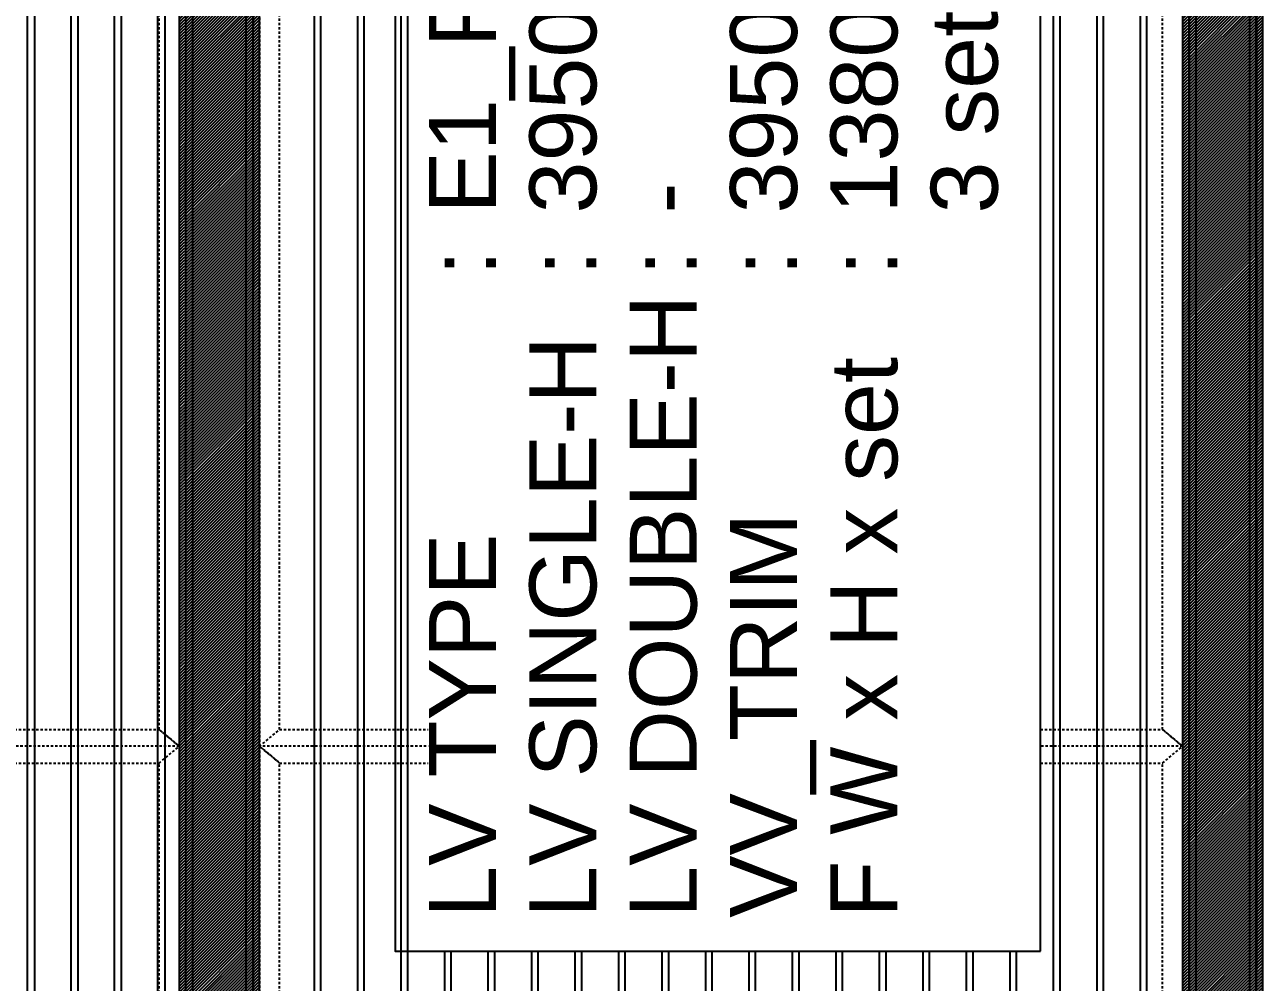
# Model space of a CAD drawing. Header units: millimetres. Extents: x 663313 to 1226001, y 1431724 to 1620898.
# Drawn here: x 802866 to 804707, y 1514669 to 1516100 of the extents above; entities that cross this region are included whole.
import ezdxf

# ---------------------------------------------------------------- set-up
doc = ezdxf.new("R2010")
doc.units = ezdxf.units.MM
doc.set_wipeout_variables(frame=1)
for name, pattern in [('HIDDEN', [0.375, 0.25, -0.125]), ('TA_HL_001.00000', [6.5, 3.55, -2.95]), ('XKITLINE00', [0]), ('XKITLINE02', [4, 2, -2])]:
    doc.linetypes.add(name, pattern=pattern)
for name, color, linetype, plot in [('000 - 0_HIDE_OBJ_FRAMING_DEF_SUB', 7, 'Continuous', False), ('000_AREA_ASPG_AREA_HATCH_', 7, 'Continuous', False), ('000_AREA_ASPG_AREA_MAIN_COLOR_1', 7, 'Continuous', False)]:
    doc.layers.add(name, color=color, linetype=linetype, plot=plot)
for name, color, linetype in [('000 - ESTIMATE_ASPG_MAIN_COLOR_6', 7, 'Continuous'), ('000 - ESTIMATE_ASPG_TEXT_COLOR_1', 7, 'Continuous'), ('000 - ESTIMATE_ASPG_WIPEOUT_', 7, 'Continuous'), ('010 - ASPG_EXTR_MAIN_COLOR_2', 7, 'Continuous'), ('010 - ASPG_EXTR_WIPEOUT_', 7, 'Continuous'), ('010 - ASPG_FRAMING_MAIN_COLOR_1', 7, 'Continuous'), ('010 - ASPG_FRAMING_SUB_COLOR_2', 7, 'Continuous')]:
    doc.layers.add(name, color=color, linetype=linetype)
for name, color, linetype, lineweight in [('A-FLOR-E', 7, 'Continuous', 9), ('A-GENM', 7, 'Continuous', 9), ('Bolt', 7, 'Continuous', 0), ('Part', 7, 'Continuous', 0)]:
    doc.layers.add(name, color=color, linetype=linetype, lineweight=lineweight)
doc.styles.add('_Arial', font='arial.ttf')
doc.styles.add('Arial', font='arial.ttf')
doc.dimstyles.new('Dim - 40 - End', dxfattribs={"dimscale": 0.04, "dimtxt": 3, "dimasz": 1, "dimexe": 0, "dimexo": 2.5, "dimgap": 1.5, "dimtad": 1, "dimdec": 0, "dimlfac": 1000, "dimzin": 1, "dimdsep": 46, "dimtxsty": 'Arial', "dimblk": 'END', "dimcen": 0.09, "dimclrd": 7, "dimclre": 7, "dimclrt": 7, "dimadec": 0, "dimazin": 0, "dimtfac": 1, "dimtdec": 0, "dimtix": 1, "dimtofl": 0, "dimtmove": 2, "dimatfit": 3, "dimfxl": 1, "dimtfill": 1, "dimtfillclr": 256, "dimtolj": 1, "dimtzin": 0, "dimarcsym": 0})

# ---------------------------------------------------------------- blocks, each defined once
blk = doc.blocks.new('*A2793272')
at = {"layer": 'Part', "color": 7, "linetype": 'XKITLINE00', "lineweight": 0}
for p, q in [((265.875752, -26.570507), (268.075759, -26.570507)), ((268.075759, -26.670507), (265.875752, -26.670507)), ((265.875759, -26.670507), (265.875759, -26.570507)), ((268.075759, -26.570507), (268.075752, -26.570507)), ((268.075752, -26.670507), (268.075759, -26.670507)), ((268.075759, -26.670507), (268.075759, -26.570507))]:
    blk.add_line(p, q, dxfattribs=at)
at = {"layer": 'Part', "color": 7, "linetype": 'XKITLINE02', "lineweight": 0}
for p, q in [((265.875752, -26.670507), (265.875752, -26.570507)), ((268.075752, -26.670507), (268.075752, -26.570507))]:
    blk.add_line(p, q, dxfattribs=at)
blk = doc.blocks.new('*A2794273')
at = {"layer": 'Part', "color": 7, "linetype": 'XKITLINE02', "lineweight": 0}
for p, q in [((267.005754, -26.670507), (267.605757, -26.670507)), ((267.005754, -27.270507), (267.005754, -26.670507)), ((267.605754, -26.720507), (267.605754, -26.670507)), ((267.005757, -26.770507), (267.005757, -27.270507)), ((267.055754, -26.720507), (267.055754, -27.270507)), ((267.055757, -26.770507), (267.055757, -27.270507)), ((267.055757, -27.270507), (267.005754, -27.270507))]:
    blk.add_line(p, q, dxfattribs=at)
at = {"layer": 'Part', "color": 7, "linetype": 'XKITLINE00', "lineweight": 0}
for p, q in [((267.005757, -26.670507), (267.005757, -26.770507)), ((267.605757, -26.720507), (267.605757, -26.670507)), ((267.055757, -26.720507), (267.055754, -26.720507)), ((267.605757, -26.720507), (267.055757, -26.720507)), ((267.055757, -26.720507), (267.055757, -26.770507)), ((267.605754, -26.720507), (267.605757, -26.720507))]:
    blk.add_line(p, q, dxfattribs=at)
blk = doc.blocks.new('*A2795274')
at = {"layer": 'Part', "color": 7, "linetype": 'XKITLINE02', "lineweight": 0}
for p, q in [((265.675751, -26.370507), (268.27576, -26.370507)), ((265.675751, -26.370507), (265.875752, -26.570507)), ((268.105752, -26.570507), (268.275751, -26.370507)), ((265.875752, -26.570507), (265.875759, -26.570507))]:
    blk.add_line(p, q, dxfattribs=at)
at = {"layer": 'Part', "color": 7, "linetype": 'XKITLINE00', "lineweight": 0}
for p, q in [((265.875759, -26.570507), (265.67576, -26.370507)), ((268.105759, -26.570507), (268.27576, -26.370507)), ((265.875759, -26.570507), (265.875752, -26.570507)), ((265.875759, -26.570507), (268.105759, -26.570507)), ((268.105759, -26.570507), (268.105752, -26.570507))]:
    blk.add_line(p, q, dxfattribs=at)
blk = doc.blocks.new('*A2796275')
at = {"layer": 'Bolt', "color": 7, "linetype": 'XKITLINE02', "lineweight": 0}
for p, q in [((267.055755, -26.800507), (267.005755, -26.800507)), ((267.134955, -26.970507), (266.705755, -26.970507)), ((267.005755, -26.900507), (266.945755, -26.900507)), ((267.005756, -27.040507), (266.945756, -27.040507)), ((267.055756, -27.140507), (267.005756, -27.140507))]:
    blk.add_line(p, q, dxfattribs=at)
blk = doc.blocks.new('*A2797276')
at = {"layer": 'Bolt'}
for points in [[(266.146, -26.571), (266.146, -26.671), (266.006, -26.671), (266.006, -26.571)], [(267.946, -26.571), (267.946, -26.671), (267.806, -26.671), (267.806, -26.571)]]:
    blk.add_hatch(color=7, dxfattribs=at).paths.add_polyline_path(points, flags=17)
at = {"layer": 'Bolt', "color": 7, "linetype": 'XKITLINE00', "lineweight": 0}
for p, q in [((266.006, -26.671), (266.006, -26.571)), ((266.076, -26.671), (266.076, -26.571)), ((266.146, -26.671), (266.146, -26.571)), ((267.806, -26.671), (267.806, -26.571)), ((267.876, -26.671), (267.876, -26.571)), ((267.946, -26.671), (267.946, -26.571))]:
    blk.add_line(p, q, dxfattribs=at)
blk = doc.blocks.new('GM_Louver Grill Vertical Z1 - Z Profile-V42-ENT 4 ELE-1 sheet')
at = {"layer": 'A-GENM', "color": 7}
blk.add_line((1800304.2, 105898.4), (1800304.2, 110050), dxfattribs=at)
blk = doc.blocks.new('2')
at = {"color": 7}
for p, q in [((1800429.2, 105902.3), (1800429.2, 110050)), ((1800529.2, 105952.3), (1800529.2, 110050)), ((1801929.2, 110050), (1801929.2, 105902.3))]:
    blk.add_line(p, q, dxfattribs=at)
for points in [[(1800479.2, 110050), (1798978.8, 110050), (1798978.8, 105902.3), (1800479.2, 105902.3)], [(1800479.2, 110050), (1801979.2, 110050), (1801979.2, 105902.3), (1800479.2, 105902.3)], [(1803479.2, 110050), (1801979.2, 110050), (1801979.2, 105902.3), (1803479.2, 105902.3)]]:
    blk.add_lwpolyline(points, close=True, dxfattribs=at)
at = {"layer": 'A-GENM', "color": 7}
for p in [(-75, 0), (0, 0), (75, 0), (300, 0), (375, 0), (450, 0), (525, 0), (600, 0), (675, 0), (750, 0), (825, 0), (900, 0), (975, 0), (1050, 0), (1125, 0), (1200, 0), (1275, 0), (1350, 0), (1425, 0), (1500, 0), (1575, 0)]:
    blk.add_blockref('GM_Louver Grill Vertical Z1 - Z Profile-V42-ENT 4 ELE-1 sheet', p, dxfattribs=at)
blk = doc.blocks.new('END')
at = {"color": 7}
for p, q in [((2, 0), (-2, 0)), ((-1, -1), (1, 1)), ((0, 2), (0, -2))]:
    blk.add_line(p, q, dxfattribs=at)
blk = doc.blocks.new('*D4489')
at = {"layer": '000 - 0_HIDE_OBJ_FRAMING_DEF_SUB', "color": 7, "lineweight": -2, "transparency": 16777216}
for p, q in [((4507, 108245.1), (4507, 108350.9)), ((4507, 108350.9), (4782, 108350.9)), ((4782, 108223), (4782, 108350.9))]:
    blk.add_line(p, q, dxfattribs=at)
at = {"layer": 'Defpoints', "color": 7, "transparency": 16777216}
for p in [(4782, 108350.9), (4507, 108245), (4782, 108222.9)]:
    blk.add_point(p, dxfattribs=at)
at = {"layer": '000 - 0_HIDE_OBJ_FRAMING_DEF_SUB', "color": 7, "lineweight": -2, "transparency": 16777216, "xscale": 0.04, "yscale": 0.04, "zscale": 0.04, "rotation": 180}
blk.add_blockref('END', (4507, 108350.9), dxfattribs=at)
at = {"layer": '000 - 0_HIDE_OBJ_FRAMING_DEF_SUB', "color": 7, "lineweight": -2, "transparency": 16777216, "xscale": 0.04, "yscale": 0.04, "zscale": 0.04}
blk.add_blockref('END', (4782, 108350.9), dxfattribs=at)
at = {"layer": '000 - 0_HIDE_OBJ_FRAMING_DEF_SUB', "color": 7, "transparency": 16777216, "insert": (4644.5, 108351.1), "char_height": 0.12, "attachment_point": 5, "style": 'Arial', "bg_fill": 3, "box_fill_scale": 1.1, "bg_fill_color": 256, "bg_fill_true_color": 13158600, "bg_fill_transparency": 0}
blk.add_mtext('\\A1;274999', dxfattribs=at)
blk = doc.blocks.new('DPA_CP_Entrance Louver Grill Vertical Z1 - Louver Grill Vertical Z-24759719-ENT 4 ELE-1 sheet')
at = {"layer": '000 - 0_HIDE_OBJ_FRAMING_DEF_SUB', "color": 7}
for p, q in [((1800358.6, 108340), (1800406.6, 108340)), ((1800358.6, 105872.8), (1800358.6, 108340)), ((1800406.6, 108340), (1800408.6, 108340)), ((1800406.6, 105869), (1800406.6, 108340)), ((1800408.6, 105869), (1800408.6, 108340)), ((1800408.6, 108340), (1801806, 108340)), ((1801806, 108340), (1801808, 108340)), ((1801806, 108340), (1801806, 105869)), ((1801808, 108340), (1801856, 108340)), ((1801808, 108340), (1801808, 105869)), ((1801856, 108340), (1801856, 105872.8)), ((1800408.6, 108290), (1801806, 108290))]:
    blk.add_line(p, q, dxfattribs=at)
blk = doc.blocks.new('DPA_CP_Entrance Louver Grill Vertical Z1 - Louver Grill Vertical Z-24759785-ENT 4 ELE-1 sheet')
at = {"layer": '000 - 0_HIDE_OBJ_FRAMING_DEF_SUB', "color": 7}
for p, q in [((1801856, 108340), (1801904, 108340)), ((1801856, 105872.8), (1801856, 108340)), ((1801904, 108340), (1801906, 108340)), ((1801904, 105869), (1801904, 108340)), ((1801906, 105869), (1801906, 108340)), ((1801906, 108340), (1803308.6, 108340)), ((1803308.6, 108340), (1803310.6, 108340)), ((1803308.6, 108340), (1803308.6, 105869)), ((1803310.6, 108340), (1803358.6, 108340)), ((1803310.6, 108340), (1803310.6, 105869)), ((1803358.6, 108340), (1803358.6, 105872.8)), ((1801906, 108290), (1803308.6, 108290))]:
    blk.add_line(p, q, dxfattribs=at)
blk = doc.blocks.new('GM_Louver Grill Vertical Z1 - Z Profile-24759718-ENT 4 ELE-1 sheet')
at = {"layer": '000 - 0_HIDE_OBJ_FRAMING_DEF_SUB', "color": 7}
blk.add_line((1800108.1, 105869), (1800108.1, 108340), dxfattribs=at)
blk = doc.blocks.new('W-1-PP18-ST_ENT4_REV00_20260602-144452_ELEVATION_1_EX')
at = {"layer": '000 - 0_HIDE_OBJ_FRAMING_DEF_SUB', "color": 7}
for name, p in [('GM_Louver Grill Vertical Z1 - Z Profile-24759718-ENT 4 ELE-1 sheet', (-1797028.3675, 0)), ('DPA_CP_Entrance Louver Grill Vertical Z1 - Louver Grill Vertical Z-24759719-ENT 4 ELE-1 sheet', (-1797178.8102, 0)), ('GM_Louver Grill Vertical Z1 - Z Profile-24759718-ENT 4 ELE-1 sheet', (-1796878.3675, 0)), ('GM_Louver Grill Vertical Z1 - Z Profile-24759718-ENT 4 ELE-1 sheet', (-1796803.5075, 0)), ('GM_Louver Grill Vertical Z1 - Z Profile-24759718-ENT 4 ELE-1 sheet', (-1796728.6475, 0)), ('GM_Louver Grill Vertical Z1 - Z Profile-24759718-ENT 4 ELE-1 sheet', (-1796653.7875, 0)), ('GM_Louver Grill Vertical Z1 - Z Profile-24759718-ENT 4 ELE-1 sheet', (-1796578.9275, 0)), ('GM_Louver Grill Vertical Z1 - Z Profile-24759718-ENT 4 ELE-1 sheet', (-1796504.0675, 0)), ('GM_Louver Grill Vertical Z1 - Z Profile-24759718-ENT 4 ELE-1 sheet', (-1796429.2075, 0)), ('GM_Louver Grill Vertical Z1 - Z Profile-24759718-ENT 4 ELE-1 sheet', (-1796354.3476, 0)), ('GM_Louver Grill Vertical Z1 - Z Profile-24759718-ENT 4 ELE-1 sheet', (-1796279.4876, 0)), ('GM_Louver Grill Vertical Z1 - Z Profile-24759718-ENT 4 ELE-1 sheet', (-1796204.6276, 0)), ('GM_Louver Grill Vertical Z1 - Z Profile-24759718-ENT 4 ELE-1 sheet', (-1796129.7676, 0)), ('GM_Louver Grill Vertical Z1 - Z Profile-24759718-ENT 4 ELE-1 sheet', (-1796054.9076, 0)), ('GM_Louver Grill Vertical Z1 - Z Profile-24759718-ENT 4 ELE-1 sheet', (-1795980.0476, 0)), ('GM_Louver Grill Vertical Z1 - Z Profile-24759718-ENT 4 ELE-1 sheet', (-1795905.1876, 0)), ('GM_Louver Grill Vertical Z1 - Z Profile-24759718-ENT 4 ELE-1 sheet', (-1795830.3276, 0)), ('GM_Louver Grill Vertical Z1 - Z Profile-24759718-ENT 4 ELE-1 sheet', (-1795755.4676, 0)), ('GM_Louver Grill Vertical Z1 - Z Profile-24759718-ENT 4 ELE-1 sheet', (-1795680.6076, 0)), ('GM_Louver Grill Vertical Z1 - Z Profile-24759718-ENT 4 ELE-1 sheet', (-1795605.7476, 0)), ('GM_Louver Grill Vertical Z1 - Z Profile-24759718-ENT 4 ELE-1 sheet', (-1795530.8876, 0)), ('DPA_CP_Entrance Louver Grill Vertical Z1 - Louver Grill Vertical Z-24759785-ENT 4 ELE-1 sheet', (-1797178.8102, 0)), ('GM_Louver Grill Vertical Z1 - Z Profile-24759718-ENT 4 ELE-1 sheet', (-1795380.8876, 0)), ('GM_Louver Grill Vertical Z1 - Z Profile-24759718-ENT 4 ELE-1 sheet', (-1795305.7476, 0))]:
    blk.add_blockref(name, p, dxfattribs=at)
blk = doc.blocks.new('*U5256')
at = {"color": 7}
blk.add_wipeout([(50, 0), (1450, 0), (1450, 3950), (50, 3950)], dxfattribs=at).dxf.layer = '010 - ASPG_EXTR_WIPEOUT_'
at = {"layer": '010 - ASPG_EXTR_MAIN_COLOR_2', "color": 7}
for points in [[(141.5, 0), (151.7, 0), (151.7, 3950), (141.5, 3950)], [(206.5, 0), (216.7, 0), (216.7, 3950), (206.5, 3950)], [(271.5, 0), (281.7, 0), (281.7, 3950), (271.5, 3950)], [(336.5, 0), (346.7, 0), (346.7, 3950), (336.5, 3950)], [(401.5, 0), (411.7, 0), (411.7, 3950), (401.5, 3950)], [(466.5, 0), (476.7, 0), (476.7, 3950), (466.5, 3950)], [(531.5, 0), (541.7, 0), (541.7, 3950), (531.5, 3950)], [(596.5, 0), (606.7, 0), (606.7, 3950), (596.5, 3950)], [(661.5, 0), (671.7, 0), (671.7, 3950), (661.5, 3950)], [(726.5, 0), (736.7, 0), (736.7, 3950), (726.5, 3950)], [(791.5, 0), (801.7, 0), (801.7, 3950), (791.5, 3950)], [(856.5, 0), (866.7, 0), (866.7, 3950), (856.5, 3950)], [(921.5, 0), (931.7, 0), (931.7, 3950), (921.5, 3950)], [(986.5, 0), (996.7, 0), (996.7, 3950), (986.5, 3950)], [(1051.5, 0), (1061.7, 0), (1061.7, 3950), (1051.5, 3950)], [(1116.5, 0), (1126.7, 0), (1126.7, 3950), (1116.5, 3950)], [(1181.5, 0), (1191.7, 0), (1191.7, 3950), (1181.5, 3950)], [(1246.5, 0), (1256.7, 0), (1256.7, 3950), (1246.5, 3950)], [(1311.5, 0), (1321.7, 0), (1321.7, 3950), (1311.5, 3950)], [(1376.5, 0), (1386.7, 0), (1386.7, 3950), (1376.5, 3950)]]:
    blk.add_lwpolyline(points, close=True, dxfattribs=at)
at = {"layer": '010 - ASPG_FRAMING_SUB_COLOR_2', "color": 7}
blk.add_lwpolyline([(50, 0), (1450, 0), (1450, 3950), (50, 3950)], close=True, dxfattribs=at)
at = {"color": 7}
for points in [[(-50, 0), (50, 0), (50, 3950), (-50, 3950)], [(1450, 0), (1550, 0), (1550, 3950), (1450, 3950)]]:
    blk.add_wipeout(points, dxfattribs=at).dxf.layer = '010 - ASPG_EXTR_WIPEOUT_'
at = {"layer": '010 - ASPG_FRAMING_MAIN_COLOR_1', "color": 7}
for points in [[(-50, 0), (-40, 0), (-40, 3950), (-50, 3950)], [(40, 0), (50, 0), (50, 3950), (40, 3950)], [(1450, 0), (1460, 0), (1460, 3950), (1450, 3950)], [(1540, 0), (1550, 0), (1550, 3950), (1540, 3950)]]:
    blk.add_lwpolyline(points, close=True, dxfattribs=at)
at = {"layer": '010 - ASPG_FRAMING_SUB_COLOR_2', "color": 7}
for points in [[(-50, 0), (50, 0), (50, 3950), (-50, 3950)], [(1450, 0), (1550, 0), (1550, 3950), (1450, 3950)]]:
    blk.add_lwpolyline(points, close=True, dxfattribs=at)
blk = doc.blocks.new('*U5254')
at = {"color": 7}
blk.add_wipeout([(50, 0), (1659.3, 0), (1659.3, 3950), (50, 3950)], dxfattribs=at).dxf.layer = '010 - ASPG_EXTR_WIPEOUT_'
at = {"layer": '010 - ASPG_EXTR_MAIN_COLOR_2', "color": 7}
for points in [[(81.6, 0), (91.8, 0), (91.8, 3950), (81.6, 3950)], [(146.6, 0), (156.8, 0), (156.8, 3950), (146.6, 3950)], [(211.6, 0), (221.8, 0), (221.8, 3950), (211.6, 3950)], [(276.6, 0), (286.8, 0), (286.8, 3950), (276.6, 3950)]]:
    blk.add_lwpolyline(points, close=True, dxfattribs=at)
at = {"layer": '010 - ASPG_FRAMING_SUB_COLOR_2', "color": 7}
blk.add_lwpolyline([(50, 0), (1659.3, 0), (1659.3, 3950), (50, 3950)], close=True, dxfattribs=at)
at = {"color": 7}
blk.add_wipeout([(-50, 0), (50, 0), (50, 3950), (-50, 3950)], dxfattribs=at).dxf.layer = '010 - ASPG_EXTR_WIPEOUT_'
at = {"layer": '010 - ASPG_FRAMING_MAIN_COLOR_1', "color": 7}
for points in [[(-50, 0), (-40, 0), (-40, 3950), (-50, 3950)], [(40, 0), (50, 0), (50, 3950), (40, 3950)]]:
    blk.add_lwpolyline(points, close=True, dxfattribs=at)
at = {"layer": '010 - ASPG_FRAMING_SUB_COLOR_2', "color": 7}
blk.add_lwpolyline([(-50, 0), (50, 0), (50, 3950), (-50, 3950)], close=True, dxfattribs=at)
blk = doc.blocks.new('*U5337')
at = {"layer": '010 - ASPG_FRAMING_MAIN_COLOR_1', "color": 7, "linetype": 'ByBlock'}
for points in [[(0, 0), (0, 1589.3), (25, 1559.3), (25, 30), (0, 0)], [(1316.7, 1589.3), (0, 1589.3), (25, 1559.3), (1291.7, 1559.3)], [(1316.7, 0), (1316.7, 1589.3), (1291.7, 1559.3), (1291.7, 30), (1316.7, 0)], [(25, 30), (1291.7, 30), (1316.7, 0), (0, 0), (25, 30)]]:
    blk.add_lwpolyline(points, close=True, dxfattribs=at)
blk = doc.blocks.new('*U5338')
at = {"layer": '010 - ASPG_FRAMING_MAIN_COLOR_1', "color": 7, "linetype": 'ByBlock'}
for points in [[(0, 0), (0, 1380), (25, 1350), (25, 30), (0, 0)], [(1316.7, 1380), (0, 1380), (25, 1350), (1291.7, 1350)], [(1316.7, 0), (1316.7, 1380), (1291.7, 1350), (1291.7, 30), (1316.7, 0)], [(25, 30), (1291.7, 30), (1316.7, 0), (0, 0), (25, 30)]]:
    blk.add_lwpolyline(points, close=True, dxfattribs=at)
blk = doc.blocks.new('A$Cd3cf6656')
at = {"color": 7}
blk.add_wipeout([(-964.7, -457.4), (1855.6, -457.4), (1855.6, 457.4), (-964.7, 457.4)], dxfattribs=at).dxf.layer = '000 - ESTIMATE_ASPG_WIPEOUT_'
at = {"layer": '000 - ESTIMATE_ASPG_MAIN_COLOR_6', "color": 7}
blk.add_lwpolyline([(-964.7, -457.4), (1855.6, -457.4), (1855.6, 507.4), (-964.7, 507.4)], close=True, dxfattribs=at)
at = {"layer": '000 - ESTIMATE_ASPG_TEXT_COLOR_1', "color": 7, "style": '_Arial'}
for s, p in [('LV TYPE', (-914.7, 356.5)), (':', (45, 356.5)), ('LV SINGLE-H', (-914.7, 206.5)), (':', (45, 206.5)), ('LV DOUBLE-H', (-914.7, 56.5)), (':', (45, 56.5)), ('VV_TRIM', (-914.7, -93.5)), (':', (45, -93.5)), ('F W x H x set', (-914.7, -243.5)), (':', (45, -243.5))]:
    blk.add_text(s, height=100, dxfattribs=at).set_placement(p)
for tag, p in [('LV_TYPE_VAL', (138.1, 356.5)), ('LV_SIN-H_VAL', (138.1, 206.5)), ('LV_DOU-H_VAL', (138.1, 56.5)), ('V-TRIM_VAL', (138.1, -93.5)), ('FRAME_VAL', (138.1, -243.5)), ('FRAME_SET', (138.1, -393.5))]:
    blk.add_attdef(tag, p, '', height=100, dxfattribs=at)
blk = doc.blocks.new('*U5415')
at = {"layer": '000_AREA_ASPG_AREA_HATCH_', "transparency": 33554539}
h = blk.add_hatch(dxfattribs=at)
h.set_pattern_fill('ANSI31')
h.set_pattern_definition([(45, (-24.4354, 3924.1105), (-2.245064, 2.245064), [])])
h.paths.add_polyline_path([(-60, 0), (60, 0), (60, 3950), (-60, 3950)])
at = {"layer": '000_AREA_ASPG_AREA_MAIN_COLOR_1', "color": 7}
blk.add_lwpolyline([(-60, 0), (60, 0), (60, 3950), (-60, 3950)], close=True, dxfattribs=at)
blk = doc.blocks.new('W-1-PP18-ST_ENT4_REV00_20260602-144432_ELEVATION_1_ST')
at = {"layer": '000 - 0_HIDE_OBJ_FRAMING_DEF_SUB', "color": 7, "linetype": 'HIDDEN', "ltscale": 10}
blk.add_line((4507, 108124.6034), (4507, 108484.1004), dxfattribs=at)
at = {"layer": 'Part', "color": 7, "linetype": 'XKITLINE00', "lineweight": 0}
blk.add_line((2059.9998, 108140), (4781.9994, 108140), dxfattribs=at)
at = {"layer": 'Part', "color": 7, "linetype": 'HIDDEN', "lineweight": 0, "ltscale": 5}
for p, q in [((4503.9999, 108100), (4503.9999, 106390)), ((4509.9995, 108100), (4509.9995, 106390))]:
    blk.add_line(p, q, dxfattribs=at)
at = {"layer": 'Part', "color": 7, "linetype": 'XKITLINE00', "lineweight": 0}
blk.add_lwpolyline([(4456.9995, 108100), (4457, 106390), (4557, 106390), (4556.9995, 108100)], close=True, dxfattribs=at)
at = {"color": 7}
blk.add_blockref('2', (-1797178.8102, 0), dxfattribs=at)
at = {"color": 7, "lineweight": 0, "xscale": 100, "yscale": 100, "zscale": 100}
for name, p in [('*A2795274', (-22190.5765, 110777.0507)), ('*A2793272', (-22190.5765, 110777.0507)), ('*A2797276', (-22190.5765, 110777.0507)), ('*A2794273', (-22190.5765, 110777.0507)), ('*A2796275', (-22190.5765, 110777.0507)), ('*A2796275', (-22190.5753, 110752.4473))]:
    blk.add_blockref(name, p, dxfattribs=at)
at = {"layer": '000 - 0_HIDE_OBJ_FRAMING_DEF_SUB', "color": 7}
dim = blk.add_linear_dim(base=(4781.99945, 108350.93471), p1=(4507, 108244.98661), p2=(4781.99945, 108222.92376), dimstyle='Dim - 40 - End', override={"dimclrd": 7, "dimclre": 7, "dimclrt": 7}, dxfattribs=at)
dim.commit()
dim.dimension.update_dxf_attribs({"geometry": '*D4489', "text_midpoint": (4644.49973, 108351.05598)})
at = {"layer": 'A-FLOR-E', "color": 7, "linetype": 'HIDDEN', "ltscale": 20}
blk.add_lwpolyline([(4781.9994, 106350), (4781.9994, 109850), (5082.0006, 109850), (5081.9994, 106350)], close=True, dxfattribs=at)

msp = doc.modelspace()

# ---------------------------------------------------------------- block references
at = {"color": 7}
msp.add_blockref('W-1-PP18-ST_ENT4_REV00_20260602-144432_ELEVATION_1_ST', (799856.9923, 1407605.0011), dxfattribs=at)

# ---------------------------------------------------------------- next in the draw order: block references
msp.add_blockref('W-1-PP18-ST_ENT4_REV00_20260602-144452_ELEVATION_1_EX', (799856.9923, 1407605.0011), dxfattribs=at)

# ---------------------------------------------------------------- next in the draw order: block references
msp.add_blockref('*U5256', (803156.9923, 1513705.0011), dxfattribs=at)

# ---------------------------------------------------------------- next in the draw order: block references
at = {"color": 7, "xscale": -1}
msp.add_blockref('*U5254', (803156.9923, 1513705.0011), dxfattribs=at)
at = {"color": 7}
msp.add_blockref('*U5256', (804656.9923, 1513705.0011), dxfattribs=at)
at = {"color": 7, "linetype": 'TA_HL_001.00000', "rotation": 90}
for p in [(804596.9923, 1515021.6678), (804596.9923, 1513705.0011)]:
    msp.add_blockref('*U5338', p, dxfattribs=at)

# ---------------------------------------------------------------- next in the draw order: block references
at = {"color": 7}
for p in [(803156.9923, 1513705.0011), (804656.9923, 1513705.0011)]:
    msp.add_blockref('*U5415', p, dxfattribs=at)
at = {"color": 7, "rotation": 90}
msp.add_blockref('A$Cd3cf6656', (803926.9923, 1515680.0011), dxfattribs=at).add_auto_attribs({'LV_TYPE_VAL': 'E1_PL_02_SINGLE BLANK', 'LV_SIN-H_VAL': '3950 mm. ', 'LV_DOU-H_VAL': '-', 'V-TRIM_VAL': '3950 mm.', 'FRAME_VAL': '1380.00mm. x 1316.67mm.', 'FRAME_SET': '3 set'})
at = {"color": 7, "linetype": 'TA_HL_001.00000', "rotation": 90}
for p in [(803096.9923, 1515021.6678), (803096.9923, 1513705.0011)]:
    msp.add_blockref('*U5337', p, dxfattribs=at)

doc.saveas('drawing.dxf')
